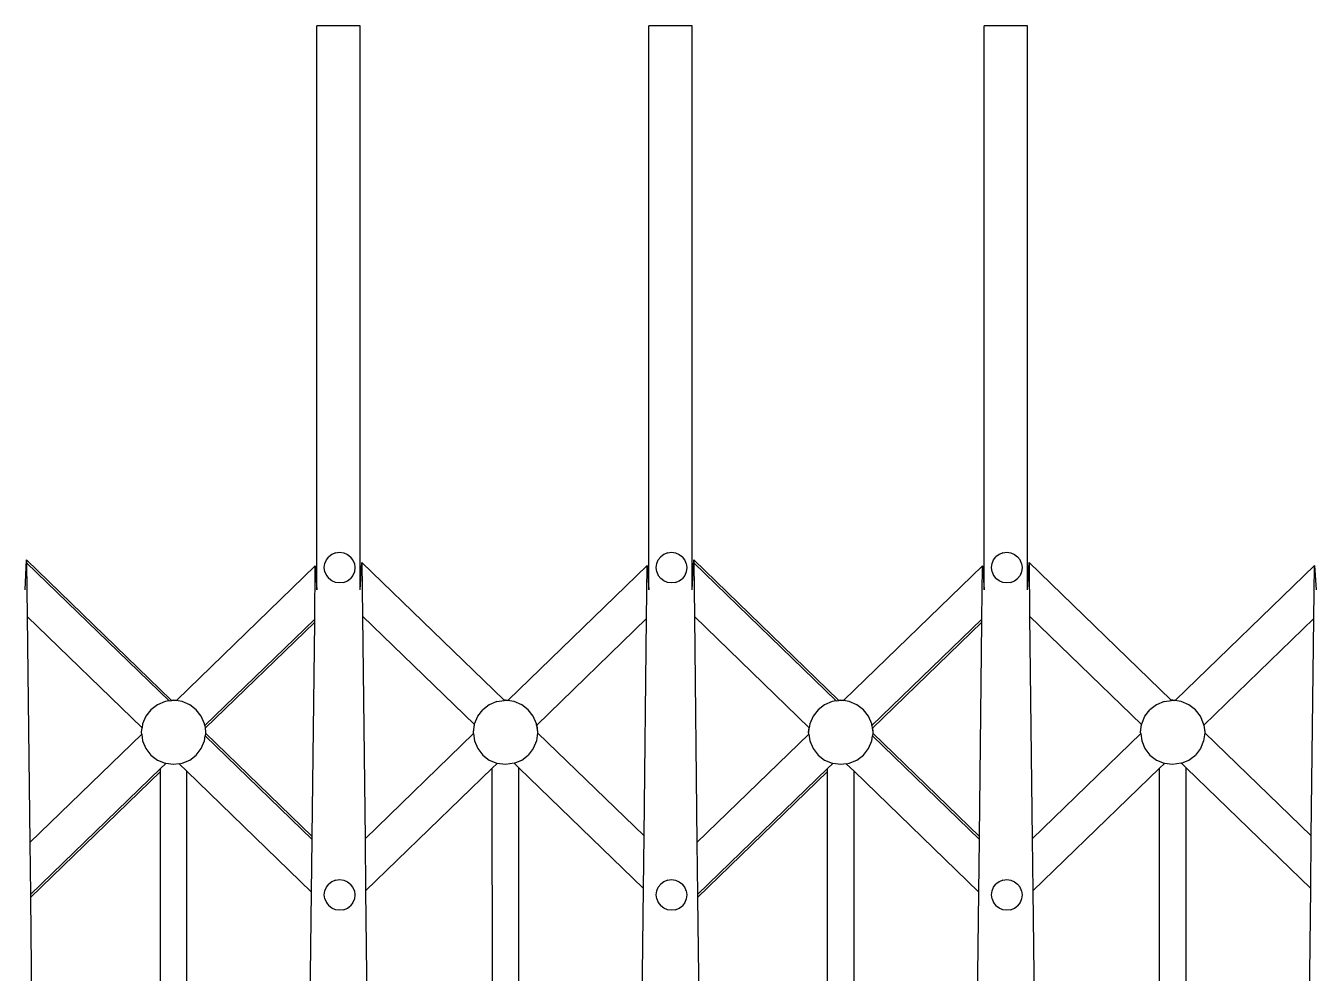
# Model space of a CAD drawing. Extents: x -202236 to 1002404, y -663931 to 1550022.
# Drawn here: x -61065 to -60052, y -350982 to -350237 of the extents above; entities that cross this region are included whole.
import ezdxf

# ---------------------------------------------------------------- set-up
doc = ezdxf.new("R2010")
doc.units = 0

msp = doc.modelspace()

# ---------------------------------------------------------------- linework, layer by layer
at = {"color": 250}
for p, q in [((-60802.33, -350237.03), (-60836.42, -350237.03)), ((-60836.42, -350680.35), (-60836.42, -350237.03)), ((-60802.33, -350680.35), (-60802.33, -350237.03)), ((-60541.59, -350237.03), (-60575.68, -350237.03)), ((-60575.68, -350680.35), (-60575.68, -350237.03)), ((-60541.59, -350680.35), (-60541.59, -350237.03)), ((-60278.22, -350237.03), (-60312.31, -350237.03)), ((-60312.31, -350680.35), (-60312.31, -350237.03)), ((-60278.22, -350680.35), (-60278.22, -350237.03)), ((-61065.7, -350680.35), (-61064.5, -350656.87)), ((-61064.5, -350656.87), (-60950.88, -350766.97)), ((-61064.5, -350656.87), (-61064.48, -350659.22)), ((-60830.17, -350659.71), (-60828.96, -350656.84)), ((-60828.96, -350656.84), (-60827.08, -350654.41)), ((-60824.65, -350652.53), (-60827.08, -350654.41)), ((-60821.77, -350651.31), (-60824.65, -350652.53)), ((-60821.77, -350651.31), (-60818.58, -350650.88)), ((-60818.58, -350650.88), (-60815.38, -350651.31)), ((-60815.38, -350651.31), (-60812.51, -350652.53)), ((-60812.51, -350652.53), (-60810.08, -350654.41)), ((-60808.2, -350656.84), (-60810.08, -350654.41)), ((-60806.98, -350659.71), (-60808.2, -350656.84)), ((-60569.44, -350659.71), (-60568.22, -350656.84)), ((-60568.22, -350656.84), (-60566.34, -350654.41)), ((-60563.91, -350652.53), (-60566.34, -350654.41)), ((-60561.04, -350651.31), (-60563.91, -350652.53)), ((-60561.04, -350651.31), (-60557.84, -350650.88)), ((-60557.84, -350650.88), (-60554.65, -350651.31)), ((-60554.65, -350651.31), (-60551.77, -350652.53)), ((-60551.77, -350652.53), (-60549.34, -350654.41)), ((-60547.46, -350656.84), (-60549.34, -350654.41)), ((-60546.24, -350659.71), (-60547.46, -350656.84)), ((-60541.59, -350680.35), (-60540.4, -350656.87)), ((-60540.4, -350656.87), (-60426.77, -350766.97)), ((-60540.4, -350656.87), (-60540.37, -350659.22)), ((-60306.07, -350659.71), (-60304.85, -350656.84)), ((-60304.85, -350656.84), (-60302.97, -350654.41)), ((-60300.54, -350652.53), (-60302.97, -350654.41)), ((-60297.66, -350651.31), (-60300.54, -350652.53)), ((-60297.66, -350651.31), (-60294.47, -350650.88)), ((-60294.47, -350650.88), (-60291.28, -350651.31)), ((-60291.28, -350651.31), (-60288.4, -350652.53)), ((-60288.4, -350652.53), (-60285.97, -350654.41)), ((-60284.09, -350656.84), (-60285.97, -350654.41)), ((-60282.87, -350659.71), (-60284.09, -350656.84)), ((-61064.48, -350659.22), (-60952.55, -350767.68)), ((-61064.48, -350659.22), (-61063.99, -350701.43)), ((-60946.52, -350767.05), (-60837.66, -350661.54)), ((-60838.14, -350703.41), (-60837.66, -350661.54)), ((-60837.66, -350661.54), (-60836.42, -350680.35)), ((-60830.6, -350662.91), (-60830.17, -350659.71)), ((-60830.17, -350666.1), (-60830.6, -350662.91)), ((-60830.17, -350666.1), (-60828.96, -350668.98)), ((-60806.98, -350666.1), (-60808.2, -350668.98)), ((-60806.98, -350659.71), (-60806.55, -350662.91)), ((-60806.55, -350662.91), (-60806.98, -350666.1)), ((-60802.33, -350680.35), (-60801.11, -350658.93)), ((-60801.11, -350658.93), (-60689.67, -350766.91)), ((-60801.11, -350658.93), (-60800.63, -350701.14)), ((-60686.16, -350767), (-60576.92, -350661.12)), ((-60577.4, -350702.99), (-60576.92, -350661.12)), ((-60576.92, -350661.12), (-60575.68, -350680.35)), ((-60569.87, -350662.91), (-60569.44, -350659.71)), ((-60569.44, -350666.1), (-60569.87, -350662.91)), ((-60569.44, -350666.1), (-60568.22, -350668.98)), ((-60546.24, -350666.1), (-60547.46, -350668.98)), ((-60546.24, -350659.71), (-60545.81, -350662.91)), ((-60545.81, -350662.91), (-60546.24, -350666.1)), ((-60540.37, -350659.22), (-60428.44, -350767.68)), ((-60540.37, -350659.22), (-60539.89, -350701.43)), ((-60422.42, -350767.05), (-60313.56, -350661.54)), ((-60314.04, -350703.41), (-60313.56, -350661.54)), ((-60313.56, -350661.54), (-60312.31, -350680.35)), ((-60306.5, -350662.91), (-60306.07, -350659.71)), ((-60306.07, -350666.1), (-60306.5, -350662.91)), ((-60306.07, -350666.1), (-60304.85, -350668.98)), ((-60282.87, -350666.1), (-60284.09, -350668.98)), ((-60282.87, -350659.71), (-60282.44, -350662.91)), ((-60282.44, -350662.91), (-60282.87, -350666.1)), ((-60278.22, -350680.35), (-60277, -350658.93)), ((-60277, -350658.93), (-60165.57, -350766.91)), ((-60277, -350658.93), (-60276.52, -350701.14)), ((-60162.05, -350767), (-60052.81, -350661.12)), ((-60053.29, -350702.99), (-60052.81, -350661.12)), ((-60052.81, -350661.12), (-60051.57, -350680.35)), ((-60828.96, -350668.98), (-60827.08, -350671.41)), ((-60824.65, -350673.29), (-60827.08, -350671.41)), ((-60821.77, -350674.5), (-60824.65, -350673.29)), ((-60818.58, -350674.93), (-60821.77, -350674.5)), ((-60815.38, -350674.5), (-60818.58, -350674.93)), ((-60815.38, -350674.5), (-60812.51, -350673.29)), ((-60812.51, -350673.29), (-60810.08, -350671.41)), ((-60808.2, -350668.98), (-60810.08, -350671.41)), ((-60568.22, -350668.98), (-60566.34, -350671.41)), ((-60563.91, -350673.29), (-60566.34, -350671.41)), ((-60561.04, -350674.5), (-60563.91, -350673.29)), ((-60557.84, -350674.93), (-60561.04, -350674.5)), ((-60554.65, -350674.5), (-60557.84, -350674.93)), ((-60554.65, -350674.5), (-60551.77, -350673.29)), ((-60551.77, -350673.29), (-60549.34, -350671.41)), ((-60547.46, -350668.98), (-60549.34, -350671.41)), ((-60304.85, -350668.98), (-60302.97, -350671.41)), ((-60300.54, -350673.29), (-60302.97, -350671.41)), ((-60297.66, -350674.5), (-60300.54, -350673.29)), ((-60294.47, -350674.93), (-60297.66, -350674.5)), ((-60291.28, -350674.5), (-60294.47, -350674.93)), ((-60291.28, -350674.5), (-60288.4, -350673.29)), ((-60288.4, -350673.29), (-60285.97, -350671.41)), ((-60284.09, -350668.98), (-60285.97, -350671.41)), ((-60973.8, -350788.83), (-61063.99, -350701.43)), ((-61063.99, -350701.43), (-61061.96, -350878.94)), ((-60838.14, -350703.41), (-60924.52, -350787.13)), ((-60838.17, -350705.76), (-60924.18, -350789.12)), ((-60840.1, -350874.31), (-60838.17, -350705.76)), ((-60838.17, -350705.76), (-60838.14, -350703.41)), ((-60712.72, -350786.32), (-60800.63, -350701.14)), ((-60800.63, -350701.14), (-60798.62, -350876.01)), ((-60577.4, -350702.99), (-60663.76, -350786.7)), ((-60579.36, -350873.8), (-60577.4, -350702.99)), ((-60449.69, -350788.83), (-60539.89, -350701.43)), ((-60539.89, -350701.43), (-60537.85, -350878.94)), ((-60314.04, -350703.41), (-60400.41, -350787.13)), ((-60314.06, -350705.76), (-60400.07, -350789.12)), ((-60316, -350874.31), (-60314.06, -350705.76)), ((-60314.06, -350705.76), (-60314.04, -350703.41)), ((-60188.62, -350786.32), (-60276.52, -350701.14)), ((-60276.52, -350701.14), (-60274.51, -350876.01)), ((-60053.29, -350702.99), (-60139.66, -350786.7)), ((-60055.25, -350873.8), (-60053.29, -350702.99)), ((-60955.72, -350768.1), (-60961.74, -350770.65)), ((-60952.55, -350767.68), (-60955.72, -350768.1)), ((-60952.55, -350767.68), (-60950.44, -350767.39)), ((-60950.88, -350766.97), (-60949.01, -350766.72)), ((-60950.44, -350767.39), (-60950.88, -350766.97)), ((-60950.44, -350767.39), (-60949.02, -350767.2)), ((-60949.02, -350767.2), (-60946.96, -350767.48)), ((-60949.01, -350766.72), (-60946.52, -350767.05)), ((-60946.96, -350767.48), (-60946.52, -350767.05)), ((-60942.32, -350768.1), (-60946.96, -350767.48)), ((-60936.3, -350770.65), (-60942.32, -350768.1)), ((-60694.98, -350768.1), (-60701, -350770.65)), ((-60694.98, -350768.1), (-60689.24, -350767.33)), ((-60689.67, -350766.91), (-60688.27, -350766.72)), ((-60689.67, -350766.91), (-60689.24, -350767.33)), ((-60689.24, -350767.33), (-60688.28, -350767.2)), ((-60688.28, -350767.2), (-60686.6, -350767.43)), ((-60688.27, -350766.72), (-60686.16, -350767)), ((-60686.6, -350767.43), (-60686.16, -350767)), ((-60681.58, -350768.1), (-60686.6, -350767.43)), ((-60675.56, -350770.65), (-60681.58, -350768.1)), ((-60431.61, -350768.1), (-60437.63, -350770.65)), ((-60428.44, -350767.68), (-60431.61, -350768.1)), ((-60428.44, -350767.68), (-60426.34, -350767.39)), ((-60426.77, -350766.97), (-60424.9, -350766.72)), ((-60426.34, -350767.39), (-60426.77, -350766.97)), ((-60426.34, -350767.39), (-60424.91, -350767.2)), ((-60424.91, -350767.2), (-60422.85, -350767.48)), ((-60424.9, -350766.72), (-60422.42, -350767.05)), ((-60422.85, -350767.48), (-60422.42, -350767.05)), ((-60418.21, -350768.1), (-60422.85, -350767.48)), ((-60412.19, -350770.65), (-60418.21, -350768.1)), ((-60170.87, -350768.1), (-60176.89, -350770.65)), ((-60170.87, -350768.1), (-60165.13, -350767.33)), ((-60165.57, -350766.91), (-60164.16, -350766.72)), ((-60165.57, -350766.91), (-60165.13, -350767.33)), ((-60165.13, -350767.33), (-60164.17, -350767.2)), ((-60164.17, -350767.2), (-60162.49, -350767.43)), ((-60164.16, -350766.72), (-60162.05, -350767)), ((-60162.49, -350767.43), (-60162.05, -350767)), ((-60157.47, -350768.1), (-60162.49, -350767.43)), ((-60151.45, -350770.65), (-60157.47, -350768.1)), ((-60970.78, -350779.69), (-60973.33, -350785.71)), ((-60966.84, -350774.59), (-60970.78, -350779.69)), ((-60961.74, -350770.65), (-60966.84, -350774.59)), ((-60931.2, -350774.59), (-60936.3, -350770.65)), ((-60927.25, -350779.69), (-60931.2, -350774.59)), ((-60924.71, -350785.71), (-60927.25, -350779.69)), ((-60712.59, -350785.71), (-60710.05, -350779.69)), ((-60710.05, -350779.69), (-60706.1, -350774.59)), ((-60701, -350770.65), (-60706.1, -350774.59)), ((-60670.46, -350774.59), (-60675.56, -350770.65)), ((-60666.51, -350779.69), (-60670.46, -350774.59)), ((-60663.97, -350785.71), (-60666.51, -350779.69)), ((-60446.68, -350779.69), (-60449.22, -350785.71)), ((-60442.73, -350774.59), (-60446.68, -350779.69)), ((-60437.63, -350770.65), (-60442.73, -350774.59)), ((-60407.09, -350774.59), (-60412.19, -350770.65)), ((-60403.14, -350779.69), (-60407.09, -350774.59)), ((-60400.6, -350785.71), (-60403.14, -350779.69)), ((-60188.48, -350785.71), (-60185.94, -350779.69)), ((-60185.94, -350779.69), (-60181.99, -350774.59)), ((-60176.89, -350770.65), (-60181.99, -350774.59)), ((-60146.35, -350774.59), (-60151.45, -350770.65)), ((-60142.41, -350779.69), (-60146.35, -350774.59)), ((-60139.86, -350785.71), (-60142.41, -350779.69)), ((-60974.22, -350791.93), (-60973.8, -350788.83)), ((-60974.19, -350792.13), (-60973.75, -350788.87)), ((-60973.75, -350788.87), (-60973.8, -350788.83)), ((-60973.33, -350785.71), (-60973.75, -350788.87)), ((-60924.52, -350787.13), (-60924.71, -350785.71)), ((-60924.52, -350787.13), (-60924.24, -350789.19)), ((-60924.24, -350789.19), (-60924.18, -350789.12)), ((-60924.24, -350789.19), (-60923.84, -350792.21)), ((-60924.18, -350789.12), (-60923.8, -350791.93)), ((-60713.48, -350791.93), (-60712.72, -350786.32)), ((-60713.45, -350792.13), (-60712.68, -350786.36)), ((-60712.68, -350786.36), (-60712.72, -350786.32)), ((-60712.68, -350786.36), (-60712.59, -350785.71)), ((-60663.83, -350786.76), (-60663.97, -350785.71)), ((-60663.76, -350786.7), (-60663.83, -350786.76)), ((-60663.83, -350786.76), (-60663.1, -350792.21)), ((-60663.76, -350786.7), (-60663.06, -350791.93)), ((-60450.11, -350791.93), (-60449.69, -350788.83)), ((-60450.08, -350792.13), (-60449.64, -350788.87)), ((-60449.64, -350788.87), (-60449.69, -350788.83)), ((-60449.22, -350785.71), (-60449.64, -350788.87)), ((-60400.41, -350787.13), (-60400.6, -350785.71)), ((-60400.41, -350787.13), (-60400.13, -350789.19)), ((-60400.13, -350789.19), (-60400.07, -350789.12)), ((-60400.13, -350789.19), (-60399.73, -350792.21)), ((-60400.07, -350789.12), (-60399.69, -350791.93)), ((-60189.37, -350791.93), (-60188.62, -350786.32)), ((-60189.34, -350792.13), (-60188.57, -350786.36)), ((-60188.57, -350786.36), (-60188.62, -350786.32)), ((-60188.57, -350786.36), (-60188.48, -350785.71)), ((-60139.72, -350786.76), (-60139.86, -350785.71)), ((-60139.66, -350786.7), (-60139.72, -350786.76)), ((-60139.72, -350786.76), (-60138.99, -350792.21)), ((-60139.66, -350786.7), (-60138.95, -350791.93)), ((-61061.96, -350878.94), (-60974.05, -350793.74)), ((-60974.23, -350792.41), (-60974.19, -350792.13)), ((-60974.05, -350793.74), (-60974.23, -350792.41)), ((-60974.19, -350792.13), (-60974.22, -350791.93)), ((-60974.05, -350793.74), (-60973.33, -350799.11)), ((-60973.33, -350799.11), (-60970.78, -350805.13)), ((-60927.25, -350805.13), (-60924.71, -350799.11)), ((-60924.71, -350799.11), (-60924.18, -350795.17)), ((-60923.9, -350793.11), (-60924.18, -350795.17)), ((-60924.18, -350795.17), (-60840.13, -350876.61)), ((-60923.81, -350792.41), (-60923.9, -350793.11)), ((-60923.9, -350793.11), (-60840.1, -350874.31)), ((-60923.8, -350791.93), (-60923.84, -350792.21)), ((-60923.84, -350792.21), (-60923.81, -350792.41)), ((-60798.62, -350876.01), (-60713.36, -350793.37)), ((-60713.49, -350792.41), (-60713.45, -350792.13)), ((-60713.36, -350793.37), (-60713.49, -350792.41)), ((-60713.45, -350792.13), (-60713.48, -350791.93)), ((-60713.36, -350793.37), (-60712.59, -350799.11)), ((-60712.59, -350799.11), (-60710.05, -350805.13)), ((-60663.97, -350799.11), (-60666.51, -350805.13)), ((-60663.1, -350792.66), (-60663.97, -350799.11)), ((-60663.06, -350791.93), (-60663.1, -350792.21)), ((-60663.1, -350792.21), (-60663.07, -350792.41)), ((-60663.07, -350792.41), (-60663.1, -350792.66)), ((-60663.1, -350792.66), (-60579.36, -350873.8)), ((-60537.85, -350878.94), (-60449.94, -350793.74)), ((-60450.12, -350792.41), (-60450.08, -350792.13)), ((-60449.94, -350793.74), (-60450.12, -350792.41)), ((-60450.08, -350792.13), (-60450.11, -350791.93)), ((-60449.94, -350793.74), (-60449.22, -350799.11)), ((-60449.22, -350799.11), (-60446.68, -350805.13)), ((-60403.14, -350805.13), (-60400.6, -350799.11)), ((-60400.6, -350799.11), (-60400.07, -350795.17)), ((-60399.79, -350793.11), (-60400.07, -350795.17)), ((-60400.07, -350795.17), (-60316.02, -350876.61)), ((-60399.7, -350792.41), (-60399.79, -350793.11)), ((-60399.79, -350793.11), (-60316, -350874.31)), ((-60399.69, -350791.93), (-60399.73, -350792.21)), ((-60399.73, -350792.21), (-60399.7, -350792.41)), ((-60274.51, -350876.01), (-60189.25, -350793.37)), ((-60189.38, -350792.41), (-60189.34, -350792.13)), ((-60189.25, -350793.37), (-60189.38, -350792.41)), ((-60189.34, -350792.13), (-60189.37, -350791.93)), ((-60189.25, -350793.37), (-60188.48, -350799.11)), ((-60188.48, -350799.11), (-60185.94, -350805.13)), ((-60139.86, -350799.11), (-60142.41, -350805.13)), ((-60138.99, -350792.66), (-60139.86, -350799.11)), ((-60138.95, -350791.93), (-60138.99, -350792.21)), ((-60138.99, -350792.21), (-60138.96, -350792.41)), ((-60138.96, -350792.41), (-60138.99, -350792.66)), ((-60138.99, -350792.66), (-60055.25, -350873.8)), ((-60970.78, -350805.13), (-60966.84, -350810.23)), ((-60966.84, -350810.23), (-60961.74, -350814.18)), ((-60936.3, -350814.18), (-60931.2, -350810.23)), ((-60931.2, -350810.23), (-60927.25, -350805.13)), ((-60710.05, -350805.13), (-60706.1, -350810.23)), ((-60706.1, -350810.23), (-60701, -350814.18)), ((-60675.56, -350814.18), (-60670.46, -350810.23)), ((-60666.51, -350805.13), (-60670.46, -350810.23)), ((-60446.68, -350805.13), (-60442.73, -350810.23)), ((-60442.73, -350810.23), (-60437.63, -350814.18)), ((-60412.19, -350814.18), (-60407.09, -350810.23)), ((-60407.09, -350810.23), (-60403.14, -350805.13)), ((-60185.94, -350805.13), (-60181.99, -350810.23)), ((-60181.99, -350810.23), (-60176.89, -350814.18)), ((-60151.45, -350814.18), (-60146.35, -350810.23)), ((-60142.41, -350805.13), (-60146.35, -350810.23)), ((-60961.74, -350814.18), (-60955.72, -350816.72)), ((-60955.13, -350816.8), (-60959.36, -350820.9)), ((-60955.72, -350816.72), (-60955.13, -350816.8)), ((-60949.02, -350817.62), (-60955.13, -350816.8)), ((-60944.69, -350817.04), (-60949.02, -350817.62)), ((-60944.69, -350817.04), (-60942.32, -350816.72)), ((-60938.54, -350823), (-60944.69, -350817.04)), ((-60942.32, -350816.72), (-60936.3, -350814.18)), ((-60698.62, -350820.49), (-60798.15, -350916.96)), ((-60701, -350814.18), (-60694.98, -350816.72)), ((-60694.77, -350816.75), (-60698.62, -350820.49)), ((-60698.53, -351126.81), (-60698.62, -350820.49)), ((-60694.98, -350816.72), (-60694.77, -350816.75)), ((-60688.28, -350817.62), (-60694.77, -350816.75)), ((-60681.58, -350816.72), (-60688.28, -350817.62)), ((-60681.58, -350816.72), (-60681.42, -350816.65)), ((-60681.42, -350816.65), (-60675.56, -350814.18)), ((-60677.8, -350820.16), (-60681.42, -350816.65)), ((-60579.83, -350915.09), (-60677.8, -350820.16)), ((-60677.7, -351127.29), (-60677.8, -350820.16)), ((-60437.63, -350814.18), (-60431.61, -350816.72)), ((-60431.02, -350816.8), (-60435.25, -350820.9)), ((-60431.61, -350816.72), (-60431.02, -350816.8)), ((-60424.91, -350817.62), (-60431.02, -350816.8)), ((-60420.58, -350817.04), (-60424.91, -350817.62)), ((-60420.58, -350817.04), (-60418.21, -350816.72)), ((-60414.43, -350823), (-60420.58, -350817.04)), ((-60418.21, -350816.72), (-60412.19, -350814.18)), ((-60174.51, -350820.49), (-60274.04, -350916.96)), ((-60176.89, -350814.18), (-60170.87, -350816.72)), ((-60170.66, -350816.75), (-60174.51, -350820.49)), ((-60174.42, -351126.81), (-60174.51, -350820.49)), ((-60170.87, -350816.72), (-60170.66, -350816.75)), ((-60164.17, -350817.62), (-60170.66, -350816.75)), ((-60157.47, -350816.72), (-60164.17, -350817.62)), ((-60157.47, -350816.72), (-60157.31, -350816.65)), ((-60157.31, -350816.65), (-60151.45, -350814.18)), ((-60153.69, -350820.16), (-60157.31, -350816.65)), ((-60055.73, -350915.09), (-60153.69, -350820.16)), ((-60153.6, -351127.29), (-60153.69, -350820.16)), ((-60959.36, -350820.9), (-61061.49, -350919.89)), ((-60959.36, -350823.23), (-61061.46, -350922.2)), ((-60959.36, -350823.23), (-60959.36, -350820.9)), ((-60959.27, -351129.65), (-60959.36, -350823.23)), ((-60938.44, -351127.71), (-60938.54, -350823)), ((-60840.6, -350917.9), (-60938.54, -350823)), ((-60435.25, -350820.9), (-60537.38, -350919.89)), ((-60435.25, -350823.23), (-60537.35, -350922.2)), ((-60435.25, -350823.23), (-60435.25, -350820.9)), ((-60435.16, -351129.65), (-60435.25, -350823.23)), ((-60414.33, -351127.71), (-60414.43, -350823)), ((-60316.5, -350917.9), (-60414.43, -350823)), ((-61061.96, -350878.94), (-61061.49, -350919.89)), ((-60840.6, -350917.9), (-60840.13, -350876.61)), ((-60840.13, -350876.61), (-60840.1, -350874.31)), ((-60798.62, -350876.01), (-60798.15, -350916.96)), ((-60579.83, -350915.09), (-60579.36, -350873.8)), ((-60537.85, -350878.94), (-60537.38, -350919.89)), ((-60316.5, -350917.9), (-60316.02, -350876.61)), ((-60316.02, -350876.61), (-60316, -350874.31)), ((-60274.51, -350876.01), (-60274.04, -350916.96)), ((-60055.73, -350915.09), (-60055.25, -350873.8)), ((-60828.96, -350914.09), (-60827.08, -350911.66)), ((-60824.65, -350909.78), (-60827.08, -350911.66)), ((-60821.77, -350908.57), (-60824.65, -350909.78)), ((-60821.77, -350908.57), (-60818.58, -350908.14)), ((-60818.58, -350908.14), (-60815.38, -350908.57)), ((-60815.38, -350908.57), (-60812.51, -350909.78)), ((-60812.51, -350909.78), (-60810.08, -350911.66)), ((-60808.2, -350914.09), (-60810.08, -350911.66)), ((-60568.22, -350914.09), (-60566.34, -350911.66)), ((-60563.91, -350909.78), (-60566.34, -350911.66)), ((-60561.04, -350908.57), (-60563.91, -350909.78)), ((-60561.04, -350908.57), (-60557.84, -350908.14)), ((-60557.84, -350908.14), (-60554.65, -350908.57)), ((-60554.65, -350908.57), (-60551.77, -350909.78)), ((-60551.77, -350909.78), (-60549.34, -350911.66)), ((-60547.46, -350914.09), (-60549.34, -350911.66)), ((-60304.85, -350914.09), (-60302.97, -350911.66)), ((-60300.54, -350909.78), (-60302.97, -350911.66)), ((-60297.66, -350908.57), (-60300.54, -350909.78)), ((-60297.66, -350908.57), (-60294.47, -350908.14)), ((-60294.47, -350908.14), (-60291.28, -350908.57)), ((-60291.28, -350908.57), (-60288.4, -350909.78)), ((-60288.4, -350909.78), (-60285.97, -350911.66)), ((-60284.09, -350914.09), (-60285.97, -350911.66)), ((-61061.49, -350919.89), (-61061.46, -350922.2)), ((-60841.94, -351034.17), (-60840.6, -350917.9)), ((-60830.6, -350920.16), (-60830.17, -350916.97)), ((-60830.17, -350923.36), (-60830.6, -350920.16)), ((-60830.17, -350916.97), (-60828.96, -350914.09)), ((-60806.98, -350916.97), (-60808.2, -350914.09)), ((-60806.98, -350916.97), (-60806.55, -350920.16)), ((-60806.55, -350920.16), (-60806.98, -350923.36)), ((-60798.15, -350916.96), (-60796.84, -351031.55)), ((-60581.19, -351033.75), (-60579.83, -350915.09)), ((-60569.87, -350920.16), (-60569.44, -350916.97)), ((-60569.44, -350923.36), (-60569.87, -350920.16)), ((-60569.44, -350916.97), (-60568.22, -350914.09)), ((-60546.24, -350916.97), (-60547.46, -350914.09)), ((-60546.24, -350916.97), (-60545.81, -350920.16)), ((-60545.81, -350920.16), (-60546.24, -350923.36)), ((-60537.38, -350919.89), (-60537.35, -350922.2)), ((-60317.83, -351034.17), (-60316.5, -350917.9)), ((-60306.5, -350920.16), (-60306.07, -350916.97)), ((-60306.07, -350923.36), (-60306.5, -350920.16)), ((-60306.07, -350916.97), (-60304.85, -350914.09)), ((-60282.87, -350916.97), (-60284.09, -350914.09)), ((-60282.87, -350916.97), (-60282.44, -350920.16)), ((-60282.44, -350920.16), (-60282.87, -350923.36)), ((-60274.04, -350916.96), (-60272.73, -351031.55)), ((-60057.09, -351033.75), (-60055.73, -350915.09)), ((-61061.46, -350922.2), (-61060.21, -351031.84)), ((-60830.17, -350923.36), (-60828.96, -350926.23)), ((-60828.96, -350926.23), (-60827.08, -350928.66)), ((-60824.65, -350930.54), (-60827.08, -350928.66)), ((-60821.77, -350931.76), (-60824.65, -350930.54)), ((-60818.58, -350932.19), (-60821.77, -350931.76)), ((-60815.38, -350931.76), (-60818.58, -350932.19)), ((-60815.38, -350931.76), (-60812.51, -350930.54)), ((-60812.51, -350930.54), (-60810.08, -350928.66)), ((-60808.2, -350926.23), (-60810.08, -350928.66)), ((-60806.98, -350923.36), (-60808.2, -350926.23)), ((-60569.44, -350923.36), (-60568.22, -350926.23)), ((-60568.22, -350926.23), (-60566.34, -350928.66)), ((-60563.91, -350930.54), (-60566.34, -350928.66)), ((-60561.04, -350931.76), (-60563.91, -350930.54)), ((-60557.84, -350932.19), (-60561.04, -350931.76)), ((-60554.65, -350931.76), (-60557.84, -350932.19)), ((-60554.65, -350931.76), (-60551.77, -350930.54)), ((-60551.77, -350930.54), (-60549.34, -350928.66)), ((-60547.46, -350926.23), (-60549.34, -350928.66)), ((-60546.24, -350923.36), (-60547.46, -350926.23)), ((-60537.35, -350922.2), (-60536.1, -351031.84)), ((-60306.07, -350923.36), (-60304.85, -350926.23)), ((-60304.85, -350926.23), (-60302.97, -350928.66)), ((-60300.54, -350930.54), (-60302.97, -350928.66)), ((-60297.66, -350931.76), (-60300.54, -350930.54)), ((-60294.47, -350932.19), (-60297.66, -350931.76)), ((-60291.28, -350931.76), (-60294.47, -350932.19)), ((-60291.28, -350931.76), (-60288.4, -350930.54)), ((-60288.4, -350930.54), (-60285.97, -350928.66)), ((-60284.09, -350926.23), (-60285.97, -350928.66)), ((-60282.87, -350923.36), (-60284.09, -350926.23))]:
    msp.add_line(p, q, dxfattribs=at)

doc.saveas('drawing.dxf')
